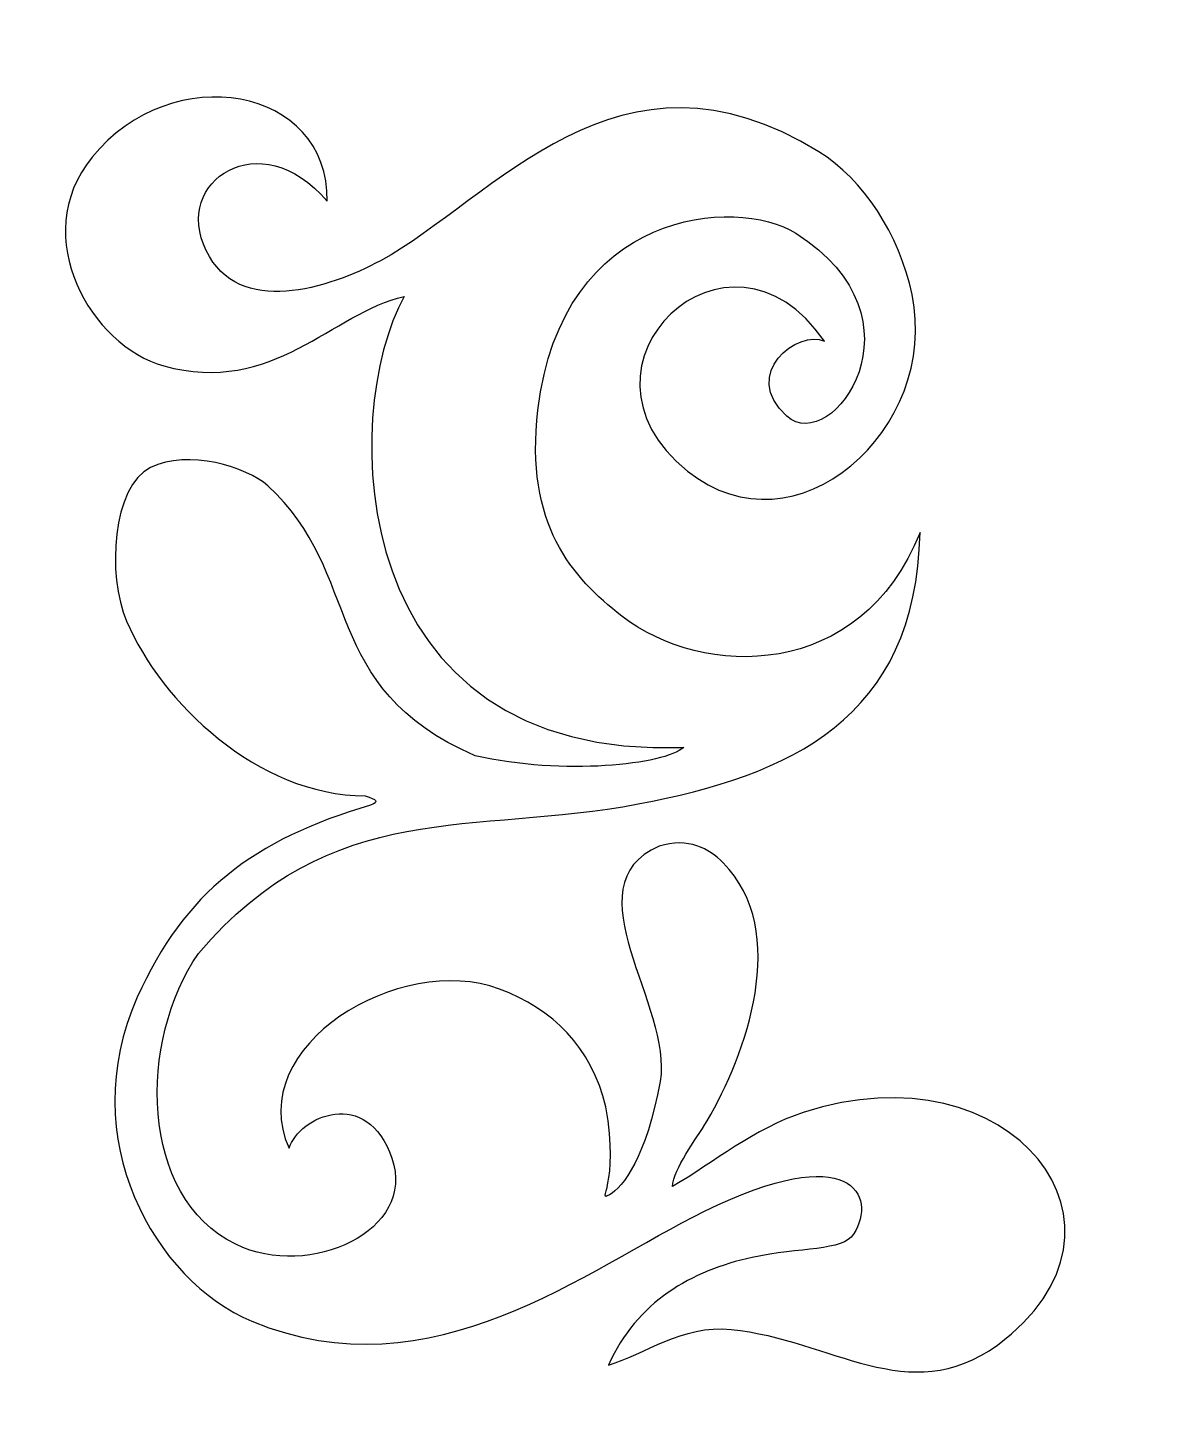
# Model space of a CAD drawing. Header units: centimetres. Extents: x -9.2 to 10.1, y -11.5 to 12.
import ezdxf

# ---------------------------------------------------------------- set-up
doc = ezdxf.new("R2010")
doc.units = ezdxf.units.CM
doc.header["$MEASUREMENT"] = 0
doc.layers.add('Camada 1', color=7, linetype='Continuous')

msp = doc.modelspace()

# ---------------------------------------------------------------- linework, layer by layer
at = {"layer": 'Camada 1'}
msp.add_open_spline([(-4.05635, 9.07815), (-5.19202, 10.41697), (-6.69962, 9.42145), (-6.11317, 8.23709), (-6.11317, 8.23709), (-5.56821, 7.09853), (-4.02341, 7.59058), (-3.14661, 8.06545), (-3.14661, 8.06545), (-1.23854, 9.10103), (0.91416, 12.03325), (4.32268, 9.9192), (4.32268, 9.9192), (5.0765, 9.4515), (5.69298, 8.51458), (5.90751, 7.49046), (5.90751, 7.49046), (6.38667, 5.20189), (3.92647, 3.00487), (2.08417, 4.48387), (2.08417, 4.48387), (-0.16294, 6.28611), (2.79362, 9.08101), (4.4142, 6.69375), (4.4142, 6.69375), (3.9851, 6.90687), (2.96526, 6.14019), (3.77629, 5.41785), (3.77629, 5.41785), (4.54583, 4.73271), (6.23221, 7.08136), (3.9279, 8.53173), (3.9279, 8.53173), (2.91235, 9.16967), (-0.06276, 8.94654), (-0.46471, 5.52228), (-0.46471, 5.52228), (-0.69357, 3.57415), (0.12031, 2.67303), (0.9642, 2.01647), (0.9642, 2.01647), (2.34167, 0.94515), (5.03497, 0.90226), (6.04481, 3.43969), (6.04481, 3.43969), (5.97184, 0.24429), (3.82202, -0.69114), (1.24453, -1.18176), (1.24453, -1.18176), (-1.56464, -1.72101), (-3.96481, -1.04873), (-6.24761, -3.72636), (-6.24761, -3.72636), (-7.2703, -5.20816), (-7.2689, -7.87725), (-5.61253, -8.67822), (-5.61253, -8.67822), (-4.34954, -9.29041), (-2.52582, -8.4465), (-2.95064, -7.21497), (-2.95064, -7.21497), (-3.37546, -5.98347), (-4.52975, -6.49835), (-4.70427, -7.04471), (-4.70427, -7.04471), (-5.48524, -5.29687), (-2.80332, -3.70345), (-1.12123, -4.33281), (-1.12123, -4.33281), (-0.21294, -4.67322), (0.44643, -5.3169), (0.69389, -6.341), (0.69389, -6.341), (0.93135, -7.66836), (0.52797, -7.963), (0.75255, -7.83719), (0.75255, -7.83719), (0.97996, -7.71416), (1.3862, -7.18346), (1.61649, -5.90618), (1.61649, -5.90618), (1.8439, -4.63033), (0.05738, -2.57629), (1.59786, -1.90261), (1.59786, -1.90261), (2.09996, -1.74672), (2.44749, -1.94127), (2.68924, -2.18442), (2.68924, -2.18442), (3.84782, -3.34872), (3.07257, -5.46848), (2.41749, -6.5756), (2.41749, -6.5756), (2.21866, -6.91027), (1.84961, -7.37948), (1.82673, -7.69701), (1.82673, -7.69701), (2.53481, -7.27788), (3.22564, -6.7072), (4.05092, -6.43542), (4.05092, -6.43542), (7.60539, -5.27112), (10.06985, -8.40215), (7.36078, -10.39465), (7.36078, -10.39465), (5.84175, -11.48883), (4.53582, -10.29879), (2.82511, -10.12853), (2.82511, -10.12853), (1.99122, -10.04418), (1.35186, -10.55483), (0.73683, -10.73506), (0.73683, -10.73506), (1.21887, -9.65942), (2.14854, -9.12729), (3.18415, -8.90277), (3.18415, -8.90277), (3.99372, -8.72973), (4.73463, -8.79551), (4.91344, -8.50653), (4.91344, -8.50653), (5.3182, -7.85433), (4.88198, -6.8845), (2.37312, -8.11746), (2.37312, -8.11746), (0.36202, -9.09589), (-2.25696, -11.26428), (-5.3379, -9.98843), (-5.3379, -9.98843), (-6.98423, -9.30468), (-8.36882, -6.87171), (-7.2889, -4.47305), (-7.2889, -4.47305), (-6.48647, -2.68219), (-5.31072, -1.78967), (-3.31393, -1.2032), (-3.31393, -1.2032), (-3.16375, -1.14031), (-3.20669, -1.10885), (-3.40548, -1.04591), (-3.40548, -1.04591), (-5.24492, -1.03734), (-6.88126, 0.55323), (-7.47054, 1.92637), (-7.47054, 1.92637), (-7.81098, 2.71737), (-7.71229, 4.22639), (-7.06433, 4.5468), (-7.06433, 4.5468), (-6.42354, 4.85861), (-5.42227, 4.5568), (-5.06614, 4.23353), (-5.06614, 4.23353), (-3.41837, 2.73882), (-4.2208, 0.80641), (-1.53176, -0.36218), (-1.53176, -0.36218), (-0.03419, -0.70262), (1.69079, -0.51664), (2.02128, -0.21915), (2.02128, -0.21915), (-3.77455, -0.44801), (-3.85176, 5.46505), (-2.74037, 7.45898), (-2.74037, 7.45898), (-3.95761, 7.18148), (-4.97888, 5.76258), (-6.83691, 6.27465), (-6.83691, 6.27465), (-8.06701, 6.61223), (-9.15696, 8.46881), (-8.05987, 9.82623), (-8.05987, 9.82623), (-6.70105, 11.50832), (-4.01341, 11.0263), (-4.05635, 9.07815)], degree=3, knots=[0, 0, 0, 0, 0.02222222, 0.02222222, 0.02222222, 0.02222222, 0.04444444, 0.04444444, 0.04444444, 0.04444444, 0.06666667, 0.06666667, 0.06666667, 0.06666667, 0.08888889, 0.08888889, 0.08888889, 0.08888889, 0.11111111, 0.11111111, 0.11111111, 0.11111111, 0.13333333, 0.13333333, 0.13333333, 0.13333333, 0.15555556, 0.15555556, 0.15555556, 0.15555556, 0.17777778, 0.17777778, 0.17777778, 0.17777778, 0.2, 0.2, 0.2, 0.2, 0.22222222, 0.22222222, 0.22222222, 0.22222222, 0.24444444, 0.24444444, 0.24444444, 0.24444444, 0.26666667, 0.26666667, 0.26666667, 0.26666667, 0.28888889, 0.28888889, 0.28888889, 0.28888889, 0.31111111, 0.31111111, 0.31111111, 0.31111111, 0.33333333, 0.33333333, 0.33333333, 0.33333333, 0.35555556, 0.35555556, 0.35555556, 0.35555556, 0.37777778, 0.37777778, 0.37777778, 0.37777778, 0.4, 0.4, 0.4, 0.4, 0.42222222, 0.42222222, 0.42222222, 0.42222222, 0.44444444, 0.44444444, 0.44444444, 0.44444444, 0.46666667, 0.46666667, 0.46666667, 0.46666667, 0.48888889, 0.48888889, 0.48888889, 0.48888889, 0.51111111, 0.51111111, 0.51111111, 0.51111111, 0.53333333, 0.53333333, 0.53333333, 0.53333333, 0.55555556, 0.55555556, 0.55555556, 0.55555556, 0.57777778, 0.57777778, 0.57777778, 0.57777778, 0.6, 0.6, 0.6, 0.6, 0.62222222, 0.62222222, 0.62222222, 0.62222222, 0.64444444, 0.64444444, 0.64444444, 0.64444444, 0.66666667, 0.66666667, 0.66666667, 0.66666667, 0.68888889, 0.68888889, 0.68888889, 0.68888889, 0.71111111, 0.71111111, 0.71111111, 0.71111111, 0.73333333, 0.73333333, 0.73333333, 0.73333333, 0.75555556, 0.75555556, 0.75555556, 0.75555556, 0.77777778, 0.77777778, 0.77777778, 0.77777778, 0.8, 0.8, 0.8, 0.8, 0.82222222, 0.82222222, 0.82222222, 0.82222222, 0.84444444, 0.84444444, 0.84444444, 0.84444444, 0.86666667, 0.86666667, 0.86666667, 0.86666667, 0.88888889, 0.88888889, 0.88888889, 0.88888889, 0.91111111, 0.91111111, 0.91111111, 0.91111111, 0.93333333, 0.93333333, 0.93333333, 0.93333333, 0.95555556, 0.95555556, 0.95555556, 0.95555556, 1, 1, 1, 1], dxfattribs=at)

doc.saveas('drawing.dxf')
